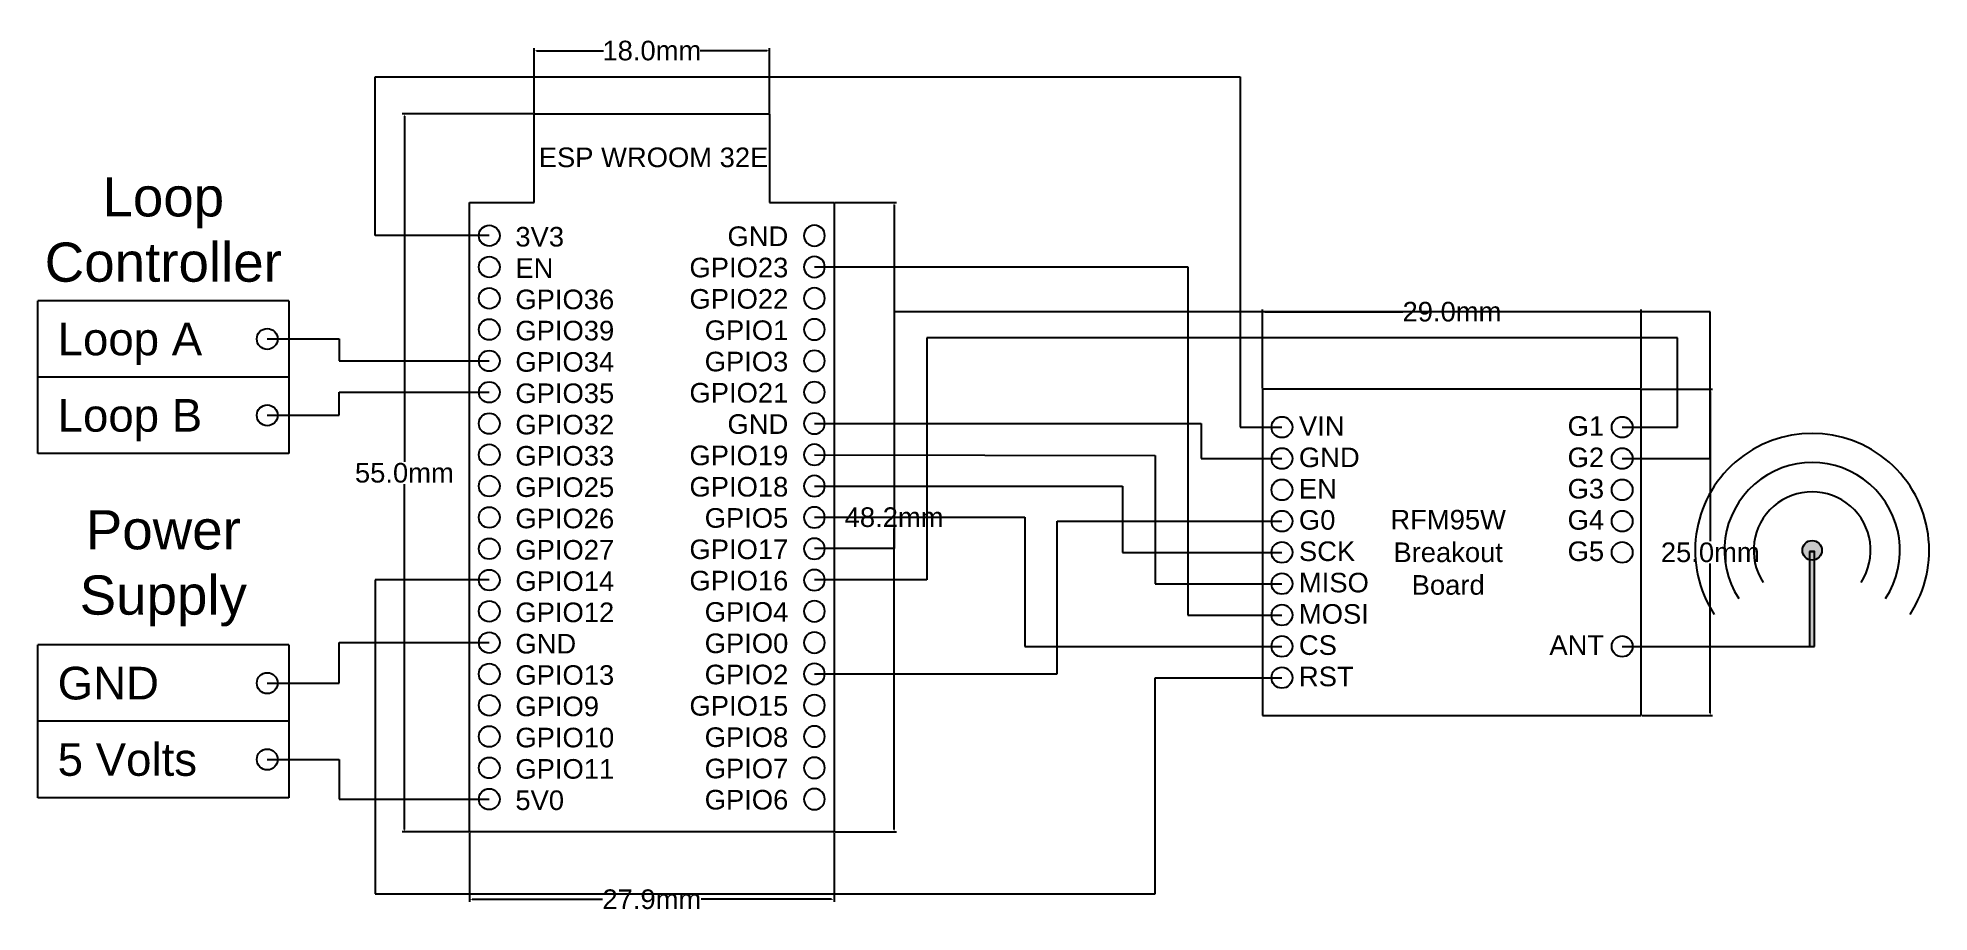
# Model space of a CAD drawing. Header units: millimetres. Extents: x 54 to 199, y 19 to 86.
import ezdxf
from ezdxf.enums import TextEntityAlignment as Align

# ---------------------------------------------------------------- set-up
doc = ezdxf.new("R2010")
doc.units = ezdxf.units.MM
doc.header["$MEASUREMENT"] = 0
for name, color, linetype in [('ESP', 7, 'Continuous'), ('ESP_Dims', 10, 'Continuous'), ('Labels', 7, 'Continuous'), ('RFM95W', 10, 'Continuous')]:
    doc.layers.add(name, color=color, linetype=linetype)
doc.styles.get("Standard").update_dxf_attribs({"font": 'arial.ttf'})
doc.dimstyles.get("Standard").update_dxf_attribs({"dimtxt": 0.18, "dimasz": 0.18, "dimexe": 0.18, "dimexo": 0.0625, "dimgap": 0.09, "dimtad": 0, "dimtih": 1, "dimtoh": 1, "dimdec": 4, "dimzin": 0, "dimdsep": 46, "dimtxsty": 'Standard', "dimcen": 0.09, "dimadec": 0, "dimazin": 0, "dimtfac": 1, "dimtdec": 4, "dimtofl": 0, "dimtmove": 0, "dimatfit": 3, "dimfxl": 1, "dimtolj": 1, "dimtzin": 0, "dimarcsym": 0})

# ---------------------------------------------------------------- blocks, each defined once
blk = doc.blocks.new('*D1')
at = {"layer": 'Defpoints', "color": 0, "ltscale": 10, "transparency": 16777216}
for p in [(110.45, 85), (92.45, 80.16), (110.45, 80.16)]:
    blk.add_point(p, dxfattribs=at)
at = {"layer": 'ESP_Dims', "color": 0, "lineweight": -2, "ltscale": 10, "transparency": 16777216}
for p, q in [((92.45, 80.22), (92.45, 85.18)), ((92.63, 85), (97.76, 85)), ((110.27, 85), (105.14, 85)), ((110.45, 80.22), (110.45, 85.18))]:
    blk.add_line(p, q, dxfattribs=at)
at = {"layer": 'ESP_Dims', "color": 0, "ltscale": 10, "transparency": 16777216}
for points in [[(92.63, 85.03), (92.63, 84.97), (92.45, 85)], [(110.27, 85.03), (110.27, 84.97), (110.45, 85)]]:
    blk.add_solid(points, dxfattribs=at)
at = {"layer": 'ESP_Dims', "color": 0, "ltscale": 10, "transparency": 16777216, "insert": (101.45, 85), "char_height": 1.5, "attachment_point": 5}
blk.add_mtext('\\A1;18.0mm', dxfattribs=at)
blk = doc.blocks.new('*D2')
at = {"layer": 'Defpoints', "color": 0, "ltscale": 10, "transparency": 16777216}
for p in [(115.4, 73.36), (115.4, 25.16), (120, 25.16)]:
    blk.add_point(p, dxfattribs=at)
at = {"layer": 'ESP_Dims', "color": 0, "lineweight": -2, "ltscale": 10, "transparency": 16777216}
for p, q in [((115.46, 73.36), (120.18, 73.36)), ((120, 73.18), (120, 50.11)), ((120, 25.34), (120, 48.4)), ((115.46, 25.16), (120.18, 25.16))]:
    blk.add_line(p, q, dxfattribs=at)
at = {"layer": 'ESP_Dims', "color": 0, "ltscale": 10, "transparency": 16777216}
for points in [[(119.97, 73.18), (120.03, 73.18), (120, 73.36)], [(119.97, 25.34), (120.03, 25.34), (120, 25.16)]]:
    blk.add_solid(points, dxfattribs=at)
at = {"layer": 'ESP_Dims', "color": 0, "ltscale": 10, "transparency": 16777216, "insert": (120, 49.26), "char_height": 1.5, "attachment_point": 5}
blk.add_mtext('\\A1;48.2mm', dxfattribs=at)
blk = doc.blocks.new('*D3')
at = {"layer": 'Defpoints', "color": 0, "ltscale": 10, "transparency": 16777216}
for p in [(87.5, 25.16), (115.4, 25.16), (115.4, 20)]:
    blk.add_point(p, dxfattribs=at)
at = {"layer": 'ESP_Dims', "color": 0, "lineweight": -2, "ltscale": 10, "transparency": 16777216}
for p, q in [((87.5, 25.09), (87.5, 19.82)), ((115.4, 25.09), (115.4, 19.82)), ((87.68, 20), (97.67, 20)), ((115.22, 20), (105.23, 20))]:
    blk.add_line(p, q, dxfattribs=at)
at = {"layer": 'ESP_Dims', "color": 0, "ltscale": 10, "transparency": 16777216}
for points in [[(87.68, 20.03), (87.68, 19.97), (87.5, 20)], [(115.22, 20.03), (115.22, 19.97), (115.4, 20)]]:
    blk.add_solid(points, dxfattribs=at)
at = {"layer": 'ESP_Dims', "color": 0, "ltscale": 10, "transparency": 16777216, "insert": (101.45, 20), "char_height": 1.5, "attachment_point": 5}
blk.add_mtext('\\A1;27.9mm', dxfattribs=at)
blk = doc.blocks.new('*D4')
at = {"layer": 'Defpoints', "color": 0, "ltscale": 10, "transparency": 16777216}
for p in [(82.5, 80.16), (92.45, 80.16), (87.5, 25.16)]:
    blk.add_point(p, dxfattribs=at)
at = {"layer": 'ESP_Dims', "color": 0, "lineweight": -2, "ltscale": 10, "transparency": 16777216}
for p, q in [((92.39, 80.16), (82.32, 80.16)), ((82.5, 79.98), (82.5, 53.51)), ((82.5, 25.34), (82.5, 51.8)), ((87.44, 25.16), (82.32, 25.16))]:
    blk.add_line(p, q, dxfattribs=at)
at = {"layer": 'ESP_Dims', "color": 0, "ltscale": 10, "transparency": 16777216}
for points in [[(82.47, 79.98), (82.53, 79.98), (82.5, 80.16)], [(82.47, 25.34), (82.53, 25.34), (82.5, 25.16)]]:
    blk.add_solid(points, dxfattribs=at)
at = {"layer": 'ESP_Dims', "color": 0, "ltscale": 10, "transparency": 16777216, "insert": (82.5, 52.66), "char_height": 1.5, "attachment_point": 5}
blk.add_mtext('\\A1;55.0mm', dxfattribs=at)
blk = doc.blocks.new('*U8')
blk.add_circle((0, 0), 0.799)
blk = doc.blocks.new('*U9')
at = {"color": 0, "linetype": 'ByBlock', "lineweight": -2, "transparency": 16777216}
for p in [(0, 43.16), (0, 40.76), (0, 38.36), (0, 35.97), (0, 33.57), (0, 31.17), (0, 28.77), (0, 26.38), (0, 23.98), (0, 21.58), (0, 19.18), (0, 16.78), (0, 14.39), (0, 11.99), (0, 9.59), (0, 7.19), (0, 4.8), (0, 2.4), (0, 0)]:
    blk.add_blockref('*U8', p, dxfattribs=at)
blk = doc.blocks.new('*U6')
blk.add_circle((0, 0), 0.799)
blk = doc.blocks.new('*U7')
at = {"color": 0, "linetype": 'ByBlock', "lineweight": -2, "transparency": 16777216}
for p in [(0, 43.16), (0, 40.76), (0, 38.36), (0, 35.97), (0, 33.57), (0, 31.17), (0, 28.77), (0, 26.38), (0, 23.98), (0, 21.58), (0, 19.18), (0, 16.78), (0, 14.39), (0, 11.99), (0, 9.59), (0, 7.19), (0, 4.8), (0, 2.4), (0, 0)]:
    blk.add_blockref('*U6', p, dxfattribs=at)
blk = doc.blocks.new('ESP-WROOM-32E-Pinout')
for p, q in [((92.45, 73.36), (92.45, 80.16)), ((92.45, 80.16), (110.45, 80.16)), ((110.45, 80.16), (110.45, 73.36)), ((87.5, 25.16), (87.5, 73.36)), ((87.5, 73.36), (92.45, 73.36)), ((110.45, 73.36), (115.4, 73.36)), ((115.4, 73.36), (115.4, 25.16)), ((115.4, 25.16), (87.5, 25.16))]:
    blk.add_line(p, q)
blk.add_blockref('*U9', (89, 27.67))
at = {"xscale": -1}
blk.add_blockref('*U7', (113.9, 27.67), dxfattribs=at)
blk.add_text('EN', height=1.5).set_placement((91, 67.6))
at = {"layer": 'Labels'}
for s, p in [('3V3', (91, 70)), ('GPIO36', (91, 65.2)), ('GPIO39', (91, 62.81)), ('GPIO34', (91, 60.41)), ('GPIO35', (91, 58.01)), ('GPIO32', (91, 55.61)), ('GPIO33', (91, 53.22)), ('GPIO25', (91, 50.82)), ('GPIO26', (91, 48.42)), ('GPIO27', (91, 46.02)), ('GPIO14', (91, 43.62)), ('GPIO12', (91, 41.23)), ('GND', (91, 38.83)), ('GPIO13', (91, 36.43)), ('GPIO9', (91, 34.03)), ('GPIO10', (91, 31.64)), ('GPIO11', (91, 29.24)), ('5V0', (91, 26.84))]:
    blk.add_text(s, height=1.5, dxfattribs=at).set_placement(p)
for s, p in [('GND', (111.9, 70.04)), ('GPIO23', (111.9, 67.64)), ('GPIO22', (111.9, 65.24)), ('GPIO1', (111.9, 62.84)), ('GPIO3', (111.9, 60.44)), ('GPIO21', (111.9, 58.05)), ('GND', (111.9, 55.65)), ('GPIO19', (111.9, 53.25)), ('GPIO18', (111.9, 50.85)), ('GPIO5', (111.9, 48.46)), ('GPIO17', (111.9, 46.06)), ('GPIO16', (111.9, 43.66)), ('GPIO4', (111.9, 41.26)), ('GPIO0', (111.9, 38.86)), ('GPIO2', (111.9, 36.47)), ('GPIO15', (111.9, 34.07)), ('GPIO8', (111.9, 31.67)), ('GPIO7', (111.9, 29.27)), ('GPIO6', (111.9, 26.88))]:
    blk.add_text(s, height=1.5, dxfattribs=at).set_placement(p, align=Align.RIGHT)
at = {"layer": 'Labels', "insert": (92.79, 77.58), "char_height": 1.5, "attachment_point": 1}
blk.add_mtext_dynamic_manual_height_columns('ESP WROOM 32E', width=18, gutter_width=32.5, heights=[0], dxfattribs=at)
blk = doc.blocks.new('*D10')
at = {"layer": 'Defpoints', "color": 0, "ltscale": 10, "transparency": 16777216}
for p in [(177.22, 65), (148.22, 59.07), (177.22, 59.07)]:
    blk.add_point(p, dxfattribs=at)
at = {"layer": 'ESP_Dims', "color": 0, "lineweight": -2, "ltscale": 10, "transparency": 16777216}
for p, q in [((148.22, 59.13), (148.22, 65.18)), ((177.22, 59.13), (177.22, 65.18)), ((148.4, 65), (158.95, 65)), ((177.04, 65), (166.5, 65))]:
    blk.add_line(p, q, dxfattribs=at)
at = {"layer": 'ESP_Dims', "color": 0, "ltscale": 10, "transparency": 16777216}
for points in [[(148.4, 65.03), (148.4, 64.97), (148.22, 65)], [(177.04, 65.03), (177.04, 64.97), (177.22, 65)]]:
    blk.add_solid(points, dxfattribs=at)
at = {"layer": 'ESP_Dims', "color": 0, "ltscale": 10, "transparency": 16777216, "insert": (162.72, 65), "char_height": 1.5, "attachment_point": 5}
blk.add_mtext('\\A1;29.0mm', dxfattribs=at)
blk = doc.blocks.new('*D11')
at = {"layer": 'Defpoints', "color": 0, "ltscale": 10, "transparency": 16777216}
for p in [(177.22, 59.07), (177.22, 34.07), (182.5, 34.07)]:
    blk.add_point(p, dxfattribs=at)
at = {"layer": 'ESP_Dims', "color": 0, "lineweight": -2, "ltscale": 10, "transparency": 16777216}
for p, q in [((177.29, 59.07), (182.68, 59.07)), ((182.5, 58.89), (182.5, 47.42)), ((182.5, 34.25), (182.5, 45.71)), ((177.29, 34.07), (182.68, 34.07))]:
    blk.add_line(p, q, dxfattribs=at)
at = {"layer": 'ESP_Dims', "color": 0, "ltscale": 10, "transparency": 16777216}
for points in [[(182.47, 58.89), (182.53, 58.89), (182.5, 59.07)], [(182.47, 34.25), (182.53, 34.25), (182.5, 34.07)]]:
    blk.add_solid(points, dxfattribs=at)
at = {"layer": 'ESP_Dims', "color": 0, "ltscale": 10, "transparency": 16777216, "insert": (182.5, 46.57), "char_height": 1.5, "attachment_point": 5}
blk.add_mtext('\\A1;25.0mm', dxfattribs=at)
blk = doc.blocks.new('A$C1a329735')
for p, q in [((1.65, 8.78), (-17.57, 8.78)), ((-17.57, 2.93), (-17.57, 8.78)), ((1.65, 8.78), (1.65, 2.93)), ((1.65, 2.93), (-17.57, 2.93)), ((-17.57, -2.93), (-17.57, 2.93)), ((1.65, 2.93), (1.65, -2.93)), ((1.65, -2.93), (-17.57, -2.93))]:
    blk.add_line(p, q)
for centre in [(0, 5.85), (0, 0)]:
    blk.add_circle(centre, 0.799)
for s, p in [('Loop A', (-16.05, 5.85)), ('Loop B', (-16.05, 0))]:
    blk.add_text(s, height=2.5).set_placement(p, align=Align.MIDDLE_LEFT)
at = {"insert": (-7.96, 10.19), "char_height": 3, "attachment_point": 8}
blk.add_mtext_dynamic_manual_height_columns('Loop\\PController', width=18.3239, gutter_width=5, heights=[0], dxfattribs=at)

msp = doc.modelspace()

# ---------------------------------------------------------------- hatches: boundary and pattern name
at = {"true_color": 0x000000}
h = msp.add_hatch(color=18, dxfattribs=at)
h.dxf.hatch_style = 1
h.paths.add_polyline_path([(189.55, 46.73, 0.341999), (190.11, 46), (190.11, 46.63), (190.49, 46.63), (190.49, 46, 0.341999), (191.05, 46.73, 1)])
h.paths.add_polyline_path([(190.49, 46.63), (190.11, 46.63), (190.11, 46, 0.127017), (190.49, 46)])
h.paths.add_polyline_path([(190.49, 46, -0.127017), (190.11, 46), (190.11, 39.37), (190.49, 39.37)])

# ---------------------------------------------------------------- linework, layer by layer
at = {"color": 1}
for p, q in [((80.26, 70.84), (80.26, 83)), ((80.26, 83), (146.5, 83)), ((146.5, 83), (146.5, 56.16)), ((89, 70.84), (80.26, 70.84)), ((146.5, 56.16), (149.7, 56.16)), ((72, 30.71), (77.5, 30.71)), ((77.5, 30.71), (77.5, 27.67)), ((77.5, 27.67), (89, 27.67))]:
    msp.add_line(p, q, dxfattribs=at)
at = {"color": 3}
for p, q in [((113.9, 68.44), (142.5, 68.44)), ((142.5, 68.44), (142.5, 41.77)), ((142.5, 41.77), (149.7, 41.77))]:
    msp.add_line(p, q, dxfattribs=at)
for p, q in [((122.5, 65), (120, 65)), ((120, 65), (120, 46.86)), ((182.5, 65), (122.5, 65)), ((182.5, 53.76), (182.5, 65)), ((180, 63), (122.5, 63)), ((122.5, 63), (122.5, 44.46)), ((180, 56.16), (180, 63)), ((175.75, 56.16), (180, 56.16)), ((175.75, 53.76), (182.5, 53.76)), ((120, 46.86), (113.9, 46.86)), ((122.5, 44.46), (113.9, 44.46)), ((73.65, 39.49), (54.43, 39.49)), ((54.43, 33.64), (54.43, 39.49)), ((73.65, 39.49), (73.65, 33.64)), ((73.65, 33.64), (54.43, 33.64)), ((54.43, 27.78), (54.43, 33.64)), ((73.65, 33.64), (73.65, 27.78)), ((73.65, 27.78), (54.43, 27.78))]:
    msp.add_line(p, q)
at = {"color": 217, "true_color": 0x93278f}
for p, q in [((72, 62.93), (77.5, 62.93)), ((77.5, 62.93), (77.5, 61.24)), ((77.5, 61.24), (89, 61.24))]:
    msp.add_line(p, q, dxfattribs=at)
at = {"color": 18, "true_color": 0x000000}
for p, q in [((77.5, 57.07), (77.5, 58.85)), ((77.5, 58.85), (89, 58.85)), ((72, 57.07), (77.5, 57.07)), ((113.9, 56.45), (143.52, 56.45)), ((143.52, 56.45), (143.52, 53.76)), ((143.52, 53.76), (149.7, 53.76)), ((190.11, 46.63), (190.11, 39.37)), ((190.49, 39.37), (190.49, 46.63)), ((77.5, 36.56), (77.5, 39.66)), ((77.5, 39.66), (89, 39.66)), ((190.11, 39.37), (190.49, 39.37)), ((72, 36.56), (77.5, 36.56))]:
    msp.add_line(p, q, dxfattribs=at)
at = {"color": 5}
for p, q in [((113.9, 54.05), (140, 54)), ((140, 54), (140, 44.17)), ((140, 44.17), (149.7, 44.17))]:
    msp.add_line(p, q, dxfattribs=at)
at = {"color": 8}
for p, q in [((113.9, 51.65), (137.5, 51.65)), ((137.5, 51.65), (137.5, 46.57)), ((137.5, 46.57), (149.7, 46.57))]:
    msp.add_line(p, q, dxfattribs=at)
at = {"color": 40, "true_color": 0xf8d731}
for p, q in [((113.9, 49.26), (130.01, 49.26)), ((130.01, 49.26), (130.01, 39.37)), ((130.01, 39.37), (149.7, 39.37)), ((175.75, 39.37), (190.24, 39.37))]:
    msp.add_line(p, q, dxfattribs=at)
at = {"color": 7}
for p, q in [((132.5, 37.27), (132.5, 48.96)), ((132.5, 48.96), (149.7, 48.96)), ((113.9, 37.27), (132.5, 37.27))]:
    msp.add_line(p, q, dxfattribs=at)
at = {"color": 30, "true_color": 0xf26722}
for p, q in [((89, 44.46), (80.26, 44.46)), ((80.26, 44.46), (80.26, 20.42)), ((140, 20.42), (140, 36.97)), ((140, 36.97), (149.7, 36.97)), ((80.26, 20.42), (140, 20.42))]:
    msp.add_line(p, q, dxfattribs=at)
at = {"color": 18, "true_color": 0x000000}
msp.add_lwpolyline([(190.11, 46.63), (190.49, 46.63), (190.49, 46.63), (190.11, 46.63)], close=True, dxfattribs=at)
msp.add_circle((190.3, 46.73), 0.75, dxfattribs=at)
for centre in [(72, 36.56), (72, 30.71)]:
    msp.add_circle(centre, 0.799)
for radius in [8.96, 6.72, 4.48]:
    msp.add_arc((190.3, 46.73), radius, 326.8045, 213.1955, dxfattribs=at)
at = {"layer": 'RFM95W', "color": 7}
for p, q in [((177.22, 59.07), (148.22, 59.07)), ((148.22, 59.07), (148.22, 34.07)), ((177.22, 34.07), (177.22, 59.07)), ((148.22, 34.07), (177.22, 34.07))]:
    msp.add_line(p, q, dxfattribs=at)
for centre in [(149.7, 56.16), (175.75, 56.16), (149.7, 53.76), (175.75, 53.76), (149.7, 51.36), (175.75, 51.36), (149.7, 48.96), (175.75, 48.96), (149.7, 46.57), (175.75, 46.57), (149.7, 44.17), (149.7, 41.77), (149.7, 39.37), (175.75, 39.37), (149.7, 36.97)]:
    msp.add_circle(centre, 0.799, dxfattribs=at)

# ---------------------------------------------------------------- block references
msp.add_blockref('A$C1a329735', (72, 57.07))
at = {"layer": 'ESP', "color": 0}
msp.add_blockref('ESP-WROOM-32E-Pinout', (0, 0), dxfattribs=at)

# ---------------------------------------------------------------- texts
for s, p in [('GND', (55.95, 36.56)), ('5 Volts', (55.95, 30.71))]:
    msp.add_text(s, height=2.5).set_placement(p, align=Align.MIDDLE_LEFT)
at = {"insert": (64.04, 40.9), "char_height": 3, "attachment_point": 8}
msp.add_mtext_dynamic_manual_height_columns('Power Supply', width=18.3239, gutter_width=5, heights=[0], dxfattribs=at)
at = {"layer": 'RFM95W', "color": 7}
for s, p in [('VIN', (151, 55.5)), ('GND', (151, 53.1)), ('EN', (151, 50.7)), ('G0', (151, 48.31)), ('SCK', (151, 45.91)), ('MISO', (151, 43.51)), ('MOSI', (151, 41.11)), ('CS', (151, 38.72)), ('RST', (151, 36.32))]:
    msp.add_text(s, height=1.5, dxfattribs=at).set_placement(p)
for s, p in [('G1', (174.37, 55.5)), ('G2', (174.37, 53.1)), ('G3', (174.37, 50.7)), ('G4', (174.37, 48.31)), ('G5', (174.37, 45.91)), ('ANT', (174.37, 38.72))]:
    msp.add_text(s, height=1.5, dxfattribs=at).set_placement(p, align=Align.RIGHT)
at = {"layer": 'RFM95W', "color": 7, "insert": (162.43, 46.57), "char_height": 1.5, "attachment_point": 5}
msp.add_mtext_dynamic_manual_height_columns('RFM95W Breakout Board', width=12.0188, gutter_width=80, heights=[11.94], dxfattribs=at)

# ---------------------------------------------------------------- dimensions: what is measured, and where the dimension line sits
at = {"layer": 'ESP_Dims', "ltscale": 10}
for base, p1, p2, override, picture, middle in [((110.45, 85), (92.45, 80.16), (110.45, 80.16), {"dimtxt": 1.5, "dimdec": 1, "dimrnd": 0, "dimpost": 'mm'}, '*D1', (101.45, 85)), ((177.22, 65), (148.22, 59.07), (177.22, 59.07), {"dimtxt": 1.5, "dimdec": 1, "dimpost": 'mm'}, '*D10', (162.72, 65)), ((115.4, 20), (87.5, 25.16), (115.4, 25.16), {"dimtxt": 1.5, "dimdec": 1, "dimrnd": 0, "dimpost": 'mm'}, '*D3', (101.45, 20))]:
    dim = msp.add_linear_dim(base=base, p1=p1, p2=p2, dimstyle='Standard', override=override, dxfattribs=at)
    dim.commit()
    dim.dimension.update_dxf_attribs({"geometry": picture, "text_midpoint": middle})
for base, p1, p2, override, picture, middle in [((82.5, 80.16), (87.5, 25.16), (92.45, 80.16), {"dimtxt": 1.5, "dimdec": 1, "dimrnd": 0, "dimpost": 'mm'}, '*D4', (82.5, 52.66)), ((120, 25.16), (115.4, 73.36), (115.4, 25.16), {"dimtxt": 1.5, "dimdec": 1, "dimrnd": 0, "dimpost": 'mm'}, '*D2', (120, 49.26)), ((182.5, 34.07), (177.22, 59.07), (177.22, 34.07), {"dimtxt": 1.5, "dimdec": 1, "dimpost": 'mm'}, '*D11', (182.5, 46.57))]:
    dim = msp.add_linear_dim(base=base, p1=p1, p2=p2, angle=90, dimstyle='Standard', override=override, dxfattribs=at)
    dim.commit()
    dim.dimension.update_dxf_attribs({"geometry": picture, "text_midpoint": middle})

doc.saveas('drawing.dxf')
